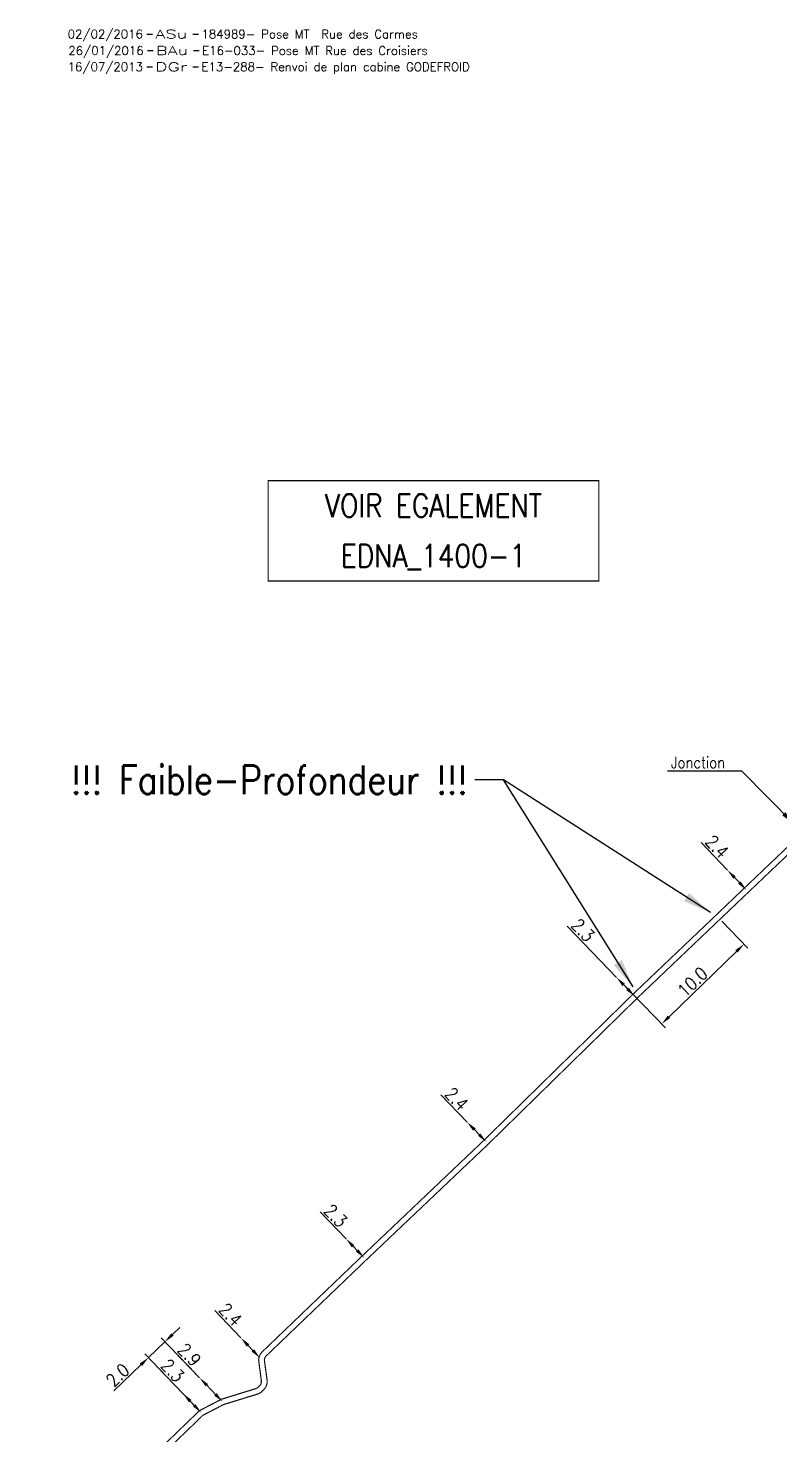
# Model space of a CAD drawing. Header units: millimetres. Extents: x 185000 to 186000, y 128000 to 129009.
# Drawn here: x 185437.7 to 185503.2, y 128391.8 to 128514.5 of the extents above; entities that cross this region are included whole.
import ezdxf
from ezdxf.enums import TextEntityAlignment as Align

# ---------------------------------------------------------------- set-up
doc = ezdxf.new("R2010")
doc.units = ezdxf.units.MM
doc.header["$PDMODE"] = 34
doc.layers.get('0').update_dxf_attribs({"linetype": 'CONTINUOUS'})
doc.layers.get('DEFPOINTS').update_dxf_attribs({"linetype": 'CONTINUOUS'})
for name, color, linetype in [('M_120', 5, 'M_ST_13'), ('M_300', 7, 'CONTINUOUS'), ('M_420', 7, 'CONTINUOUS'), ('M_930', 7, 'CONTINUOUS')]:
    doc.layers.add(name, color=color, linetype=linetype)
doc.layers.add('M_910', color=7, linetype='CONTINUOUS', plot=False)
doc.styles.get("Standard").update_dxf_attribs({"font": 'romans.shx', "width": 0.85})
doc.linetypes.add('M_ST_13', pattern='A,5,-0.3,["oo",Standard,S=1.5,R=0,X=0,Y=-0.5],-3', length=8.3)
doc.dimstyles.get("Standard").update_dxf_attribs({"dimtxt": 1.5, "dimasz": 1.2, "dimexe": 0.625, "dimexo": 0.625, "dimgap": 0.25, "dimtad": 1, "dimdec": 1, "dimzin": 0, "dimdsep": 46, "dimtxsty": 'Standard', "dimcen": -0.5, "dimadec": 0, "dimazin": 0, "dimtfac": 1, "dimtdec": 1, "dimtmove": 0, "dimatfit": 3, "dimfxl": 0, "dimtolj": 1, "dimtzin": 0, "dimarcsym": 0})

# ---------------------------------------------------------------- blocks, each defined once
blk = doc.blocks.new('*D417')
at = {"layer": 'DEFPOINTS', "color": 0, "linetype": 'Continuous', "transparency": 16777216}
for p in [(185452.63, 128396.79), (185452.63, 128396.79), (185454.64, 128394.7)]:
    blk.add_point(p, dxfattribs=at)
at = {"layer": 'M_120', "color": 0, "linetype": 'Continuous', "lineweight": -2, "transparency": 16777216}
for p, q in [((185452.63, 128396.79), (185450.39, 128399.12)), ((185454.01, 128395.35), (185453.25, 128396.14))]:
    blk.add_line(p, q, dxfattribs=at)
at = {"layer": 'M_120', "color": 0, "linetype": 'Continuous', "transparency": 16777216}
for points in [[(185453.36, 128396.24), (185453.14, 128396.04), (185452.63, 128396.79)], [(185454.12, 128395.45), (185453.9, 128395.24), (185454.64, 128394.7)]]:
    blk.add_solid(points, dxfattribs=at)
at = {"layer": 'M_120', "color": 0, "linetype": 'Continuous', "transparency": 16777216, "insert": (185451.74, 128398.8), "char_height": 1.125, "attachment_point": 5, "rotation": 313.8204}
blk.add_mtext('\\A1;2.9', dxfattribs=at)
blk = doc.blocks.new('*D418')
at = {"layer": 'DEFPOINTS', "color": 0, "linetype": 'Continuous', "transparency": 16777216}
for p in [(185449.6, 128399.94), (185452.63, 128396.79), (185452.78, 128393.74)]:
    blk.add_point(p, dxfattribs=at)
at = {"layer": 'M_120', "color": 0, "linetype": 'Continuous', "lineweight": -2, "transparency": 16777216}
for p, q in [((185450.25, 128400.56), (185450.9, 128401.19)), ((185449.6, 128399.94), (185448.16, 128398.55)), ((185452.3, 128397.13), (185449.28, 128400.28)), ((185452.45, 128394.08), (185447.84, 128398.89)), ((185447.51, 128397.93), (185445.15, 128395.66))]:
    blk.add_line(p, q, dxfattribs=at)
at = {"layer": 'M_120', "color": 0, "linetype": 'Continuous', "transparency": 16777216}
for points in [[(185450.15, 128400.67), (185450.36, 128400.45), (185449.6, 128399.94)], [(185447.41, 128398.04), (185447.62, 128397.82), (185448.16, 128398.55)]]:
    blk.add_solid(points, dxfattribs=at)
at = {"layer": 'M_120', "color": 0, "linetype": 'Continuous', "transparency": 16777216, "insert": (185445.49, 128397.03), "char_height": 1.125, "attachment_point": 5, "rotation": 43.8204}
blk.add_mtext('\\A1;2.0', dxfattribs=at)
blk = doc.blocks.new('*D419')
at = {"layer": 'DEFPOINTS', "color": 0, "linetype": 'Continuous', "transparency": 16777216}
for p in [(185451.18, 128395.4), (185451.18, 128395.4), (185452.78, 128393.74)]:
    blk.add_point(p, dxfattribs=at)
at = {"layer": 'M_120', "color": 0, "linetype": 'Continuous', "lineweight": -2, "transparency": 16777216}
for p, q in [((185451.18, 128395.4), (185448.91, 128397.77)), ((185452.15, 128394.39), (185451.81, 128394.75))]:
    blk.add_line(p, q, dxfattribs=at)
at = {"layer": 'M_120', "color": 0, "linetype": 'Continuous', "transparency": 16777216}
for points in [[(185451.92, 128394.86), (185451.7, 128394.65), (185451.18, 128395.4)], [(185452.26, 128394.5), (185452.05, 128394.29), (185452.78, 128393.74)]]:
    blk.add_solid(points, dxfattribs=at)
at = {"layer": 'M_120', "color": 0, "linetype": 'Continuous', "transparency": 16777216, "insert": (185450.28, 128397.43), "char_height": 1.125, "attachment_point": 5, "rotation": 313.8204}
blk.add_mtext('\\A1;2.3', dxfattribs=at)
blk = doc.blocks.new('*D420')
at = {"layer": 'DEFPOINTS', "color": 0, "linetype": 'Continuous', "transparency": 16777216}
for p in [(185456.23, 128400.27), (185456.23, 128400.27), (185457.89, 128398.53)]:
    blk.add_point(p, dxfattribs=at)
at = {"layer": 'M_120', "color": 0, "linetype": 'Continuous', "lineweight": -2, "transparency": 16777216}
for p, q in [((185456.23, 128400.27), (185453.94, 128402.67)), ((185457.27, 128399.18), (185456.85, 128399.61))]:
    blk.add_line(p, q, dxfattribs=at)
at = {"layer": 'M_120', "color": 0, "linetype": 'Continuous', "transparency": 16777216}
for points in [[(185456.96, 128399.72), (185456.74, 128399.51), (185456.23, 128400.27)], [(185457.38, 128399.28), (185457.16, 128399.08), (185457.89, 128398.53)]]:
    blk.add_solid(points, dxfattribs=at)
at = {"layer": 'M_120', "color": 0, "linetype": 'Continuous', "transparency": 16777216, "insert": (185455.32, 128402.31), "char_height": 1.125, "attachment_point": 5, "rotation": 313.6484}
blk.add_mtext('\\A1;2.4', dxfattribs=at)
blk = doc.blocks.new('*D421')
at = {"layer": 'DEFPOINTS', "color": 0, "linetype": 'Continuous', "transparency": 16777216}
for p in [(185465.4, 128408.91), (185465.4, 128408.91), (185466.99, 128407.25)]:
    blk.add_point(p, dxfattribs=at)
at = {"layer": 'M_120', "color": 0, "linetype": 'Continuous', "lineweight": -2, "transparency": 16777216}
for p, q in [((185465.4, 128408.91), (185463.13, 128411.27)), ((185466.37, 128407.9), (185466.02, 128408.26))]:
    blk.add_line(p, q, dxfattribs=at)
at = {"layer": 'M_120', "color": 0, "linetype": 'Continuous', "transparency": 16777216}
for points in [[(185466.13, 128408.36), (185465.91, 128408.15), (185465.4, 128408.91)], [(185466.48, 128408), (185466.26, 128407.79), (185466.99, 128407.25)]]:
    blk.add_solid(points, dxfattribs=at)
at = {"layer": 'M_120', "color": 0, "linetype": 'Continuous', "transparency": 16777216, "insert": (185464.49, 128410.93), "char_height": 1.125, "attachment_point": 5, "rotation": 313.8631}
blk.add_mtext('\\A1;2.3', dxfattribs=at)
blk = doc.blocks.new('*D422')
at = {"layer": 'DEFPOINTS', "color": 0, "linetype": 'Continuous', "transparency": 16777216}
for p in [(185475.96, 128419.08), (185475.96, 128419.08), (185477.63, 128417.36)]:
    blk.add_point(p, dxfattribs=at)
at = {"layer": 'M_120', "color": 0, "linetype": 'Continuous', "lineweight": -2, "transparency": 16777216}
for p, q in [((185475.96, 128419.08), (185473.65, 128421.47)), ((185477.01, 128418), (185476.59, 128418.43))]:
    blk.add_line(p, q, dxfattribs=at)
at = {"layer": 'M_120', "color": 0, "linetype": 'Continuous', "transparency": 16777216}
for points in [[(185476.7, 128418.54), (185476.48, 128418.33), (185475.96, 128419.08)], [(185477.11, 128418.11), (185476.9, 128417.9), (185477.63, 128417.36)]]:
    blk.add_solid(points, dxfattribs=at)
at = {"layer": 'M_120', "color": 0, "linetype": 'Continuous', "transparency": 16777216, "insert": (185475.03, 128421.12), "char_height": 1.125, "attachment_point": 5, "rotation": 314.1224}
blk.add_mtext('\\A1;2.4', dxfattribs=at)
blk = doc.blocks.new('*D423')
at = {"layer": 'DEFPOINTS', "color": 0, "linetype": 'Continuous', "transparency": 16777216}
for p in [(185488.99, 128431.71), (185488.99, 128431.71), (185490.58, 128430.05)]:
    blk.add_point(p, dxfattribs=at)
at = {"layer": 'M_120', "color": 0, "linetype": 'Continuous', "lineweight": -2, "transparency": 16777216}
for p, q in [((185488.99, 128431.71), (185484.69, 128436.17)), ((185488.65, 128431.38), (185488.65, 128431.38)), ((185489.96, 128430.7), (185489.61, 128431.06)), ((185490.24, 128429.72), (185490.24, 128429.72))]:
    blk.add_line(p, q, dxfattribs=at)
at = {"layer": 'M_120', "color": 0, "linetype": 'Continuous', "transparency": 16777216}
for points in [[(185489.72, 128431.16), (185489.5, 128430.95), (185488.99, 128431.71)], [(185490.07, 128430.8), (185489.85, 128430.59), (185490.58, 128430.05)]]:
    blk.add_solid(points, dxfattribs=at)
at = {"layer": 'M_120', "color": 0, "linetype": 'Continuous', "transparency": 16777216, "insert": (185486.06, 128435.83), "char_height": 1.125, "attachment_point": 5, "rotation": 313.9113}
blk.add_mtext('\\A1;2.3', dxfattribs=at)
blk = doc.blocks.new('*D424')
at = {"layer": 'DEFPOINTS', "color": 0, "linetype": 'Continuous', "transparency": 16777216}
for p in [(185498.66, 128441.06), (185498.66, 128441.06), (185500.32, 128439.33)]:
    blk.add_point(p, dxfattribs=at)
at = {"layer": 'M_120', "color": 0, "linetype": 'Continuous', "lineweight": -2, "transparency": 16777216}
for p, q in [((185498.66, 128441.06), (185496.37, 128443.46)), ((185499.7, 128439.98), (185499.28, 128440.41))]:
    blk.add_line(p, q, dxfattribs=at)
at = {"layer": 'M_120', "color": 0, "linetype": 'Continuous', "transparency": 16777216}
for points in [[(185499.39, 128440.51), (185499.17, 128440.31), (185498.66, 128441.06)], [(185499.81, 128440.08), (185499.59, 128439.87), (185500.32, 128439.33)]]:
    blk.add_solid(points, dxfattribs=at)
at = {"layer": 'M_120', "color": 0, "linetype": 'Continuous', "transparency": 16777216, "insert": (185497.74, 128443.11), "char_height": 1.125, "attachment_point": 5, "rotation": 313.6992}
blk.add_mtext('\\A1;2.4', dxfattribs=at)
blk = doc.blocks.new('*D425')
at = {"layer": 'DEFPOINTS', "color": 0, "linetype": 'Continuous', "transparency": 16777216}
for p in [(185497.83, 128436.95), (185488.99, 128431.71), (185492.92, 128427.65)]:
    blk.add_point(p, dxfattribs=at)
at = {"layer": 'M_120', "color": 0, "linetype": 'Continuous', "lineweight": -2, "transparency": 16777216}
for p, q in [((185498.16, 128436.62), (185500.43, 128434.27)), ((185499.45, 128433.98), (185493.57, 128428.28)), ((185489.31, 128431.37), (185493.25, 128427.31))]:
    blk.add_line(p, q, dxfattribs=at)
at = {"layer": 'M_120', "color": 0, "linetype": 'Continuous', "transparency": 16777216}
for points in [[(185499.35, 128434.09), (185499.56, 128433.88), (185500.1, 128434.61)], [(185493.46, 128428.38), (185493.67, 128428.17), (185492.92, 128427.65)]]:
    blk.add_solid(points, dxfattribs=at)
at = {"layer": 'M_120', "color": 0, "linetype": 'Continuous', "transparency": 16777216, "insert": (185495.62, 128431.31), "char_height": 1.125, "attachment_point": 5, "rotation": 44.1227}
blk.add_mtext('\\A1;10.0', dxfattribs=at)
blk = doc.blocks.new('GIS_MODF')
at = {"color": 0, "linetype": 'Continuous', "flags": 128}
for points in [[(-2.26, -0.01), (-1.76, -0.01)], [(1.76, -0.01), (2.26, -0.01)]]:
    blk.add_lwpolyline(points, dxfattribs=at)
at = {"color": 0, "linetype": 'Continuous'}
blk.add_attdef('DATE', text='', height=0.75, dxfattribs=at).set_placement((-2.58, -0.39), align=Align.RIGHT)
at = {"color": 0, "linetype": 'Continuous', "width": 3.590909}
blk.add_attdef('USER', text='', height=0.75, dxfattribs=at).set_placement((-1.52, -0.39), (1.31, -0.39), align=Align.FIT)
at = {"color": 0, "linetype": 'Continuous'}
blk.add_attdef('DESC', (2.53, -0.39), '', height=0.75, dxfattribs=at)

msp = doc.modelspace()

# ---------------------------------------------------------------- linework, layer by layer
at = {"layer": 'M_120'}
for points in [[(185505.17, 128444.29, 0.1, 0.1, 0), (185500.15, 128439.51, 0.1, 0.1, 0), (185497.66, 128437.13, 0.1, 0.1, 0), (185490.41, 128430.23, 0.1, 0.1, 0), (185477.46, 128417.54, 0.1, 0.1, 0), (185466.82, 128407.43, 0.1, 0.1, 0), (185458.09, 128399.06, 0.1, 0.1, 0.239727), (185457.79, 128398.21, 0.1, 0.1, 0), (185458.01, 128396.54, 0.1, 0.1, -0.227407), (185457.88, 128396.13, 0.1, 0.1, 0), (185457.74, 128395.98, 0.1, 0.1, -0.128329), (185457.53, 128395.85, 0.1, 0.1, 0), (185454.53, 128394.92, 0.1, 0.1, 0), (185452.73, 128393.99, 0.1, 0.1, 0.07263), (185452.5, 128393.82, 0.1, 0.1, 0), (185432.2, 128374.2, 0.1, 0.1, 0)], [(185505.52, 128443.93, 0.1, 0.1, 0), (185500.49, 128439.14, 0.1, 0.1, 0), (185498, 128436.77, 0.1, 0.1, 0), (185490.76, 128429.87, 0.1, 0.1, 0), (185477.81, 128417.18, 0.1, 0.1, 0), (185467.16, 128407.07, 0.1, 0.1, 0), (185458.43, 128398.7, 0.1, 0.1, 0.239727), (185458.28, 128398.28, 0.1, 0.1, 0), (185458.51, 128396.61, 0.1, 0.1, -0.227407), (185458.24, 128395.78, 0.1, 0.1, 0), (185458.1, 128395.64, 0.1, 0.1, -0.128329), (185457.67, 128395.37, 0.1, 0.1, 0), (185454.72, 128394.46, 0.1, 0.1, 0), (185452.96, 128393.55, 0.1, 0.1, 0.07263), (185452.85, 128393.46, 0.1, 0.1, 0), (185432.54, 128373.84, 0.1, 0.1, 0)]]:
    msp.add_lwpolyline(points, format="xyseb", dxfattribs=at)
at = {"layer": 'M_930', "const_width": 0.1}
msp.add_lwpolyline([(185458.61, 128475.02), (185487.45, 128475.02), (185487.45, 128466.28), (185458.61, 128466.28)], close=True, dxfattribs=at)

# ---------------------------------------------------------------- block references
at = {"layer": 'M_910'}
ref = msp.add_blockref('GIS_MODF', (185450.27, 128513.98), dxfattribs=at)
ref.add_attrib('DATE', '02/02/2016', dxfattribs={"layer": '0', "color": 0, "linetype": 'Continuous', "height": 0.75}).set_placement((185447.68, 128513.59), align=Align.RIGHT)
ref.add_attrib('USER', 'ASu', dxfattribs={"layer": '0', "color": 0, "linetype": 'Continuous', "height": 0.75, "width": 1.490566}).set_placement((185448.75, 128513.59), (185451.57, 128513.59), align=Align.FIT)
ref.add_attrib('DESC', '184989- Pose MT  Rue des Carmes', (185452.79, 128513.59), dxfattribs={"layer": '0', "color": 0, "linetype": 'Continuous', "height": 0.75})
ref = msp.add_blockref('GIS_MODF', (185450.33, 128512.54), dxfattribs=at)
ref.add_attrib('DATE', '26/01/2016', dxfattribs={"layer": '0', "color": 0, "linetype": 'Continuous', "height": 0.75}).set_placement((185447.74, 128512.15), align=Align.RIGHT)
ref.add_attrib('USER', 'BAu', dxfattribs={"layer": '0', "color": 0, "linetype": 'Continuous', "height": 0.75, "width": 1.462963}).set_placement((185448.81, 128512.15), (185451.63, 128512.15), align=Align.FIT)
ref.add_attrib('DESC', 'E16-033- Pose MT Rue des Croisiers', (185452.85, 128512.15), dxfattribs={"layer": '0', "color": 0, "linetype": 'Continuous', "height": 0.75})
ref = msp.add_blockref('GIS_MODF', (185450.27, 128511.13), dxfattribs=at)
ref.add_attrib('DATE', '16/07/2013', dxfattribs={"layer": '0', "color": 0, "linetype": 'Continuous', "height": 0.75}).set_placement((185447.68, 128510.74), align=Align.RIGHT)
ref.add_attrib('USER', 'DGr', dxfattribs={"layer": '0', "color": 0, "linetype": 'Continuous', "height": 0.75, "width": 1.462963}).set_placement((185448.75, 128510.74), (185451.57, 128510.74), align=Align.FIT)
ref.add_attrib('DESC', 'E13-288- Renvoi de plan cabine GODEFROID', (185452.79, 128510.74), dxfattribs={"layer": '0', "color": 0, "linetype": 'Continuous', "height": 0.75})

# ---------------------------------------------------------------- texts
at = {"layer": 'M_300', "linetype": 'Continuous', "insert": (185498.46, 128450.45), "char_height": 1, "attachment_point": 6}
msp.add_mtext('Jonction', dxfattribs=at)
at = {"layer": 'M_420', "insert": (185476.01, 128448.94), "char_height": 2.5, "attachment_point": 6}
msp.add_mtext('!!! Faible-Profondeur !!!', dxfattribs=at)
at = {"layer": 'M_930', "width": 0.85}
for s, p in [('VOIR EGALEMENT', (185473.03, 128471.85)), ('EDNA_1400-1', (185473.03, 128467.47))]:
    msp.add_text(s, height=2, dxfattribs=at).set_placement(p, align=Align.CENTER)

# ---------------------------------------------------------------- dimensions: what is measured, and where the dimension line sits
at = {"layer": 'M_120', "linetype": 'Continuous'}
for base, p1, p2, angle, picture, middle in [((185498.66, 128441.06), (185500.32, 128439.33), (185498.66, 128441.06), 313.6992, '*D424', (185497.2, 128442.59)), ((185488.99, 128431.71), (185490.58, 128430.05), (185488.99, 128431.71), 313.9113, '*D423', (185485.52, 128435.31)), ((185492.92, 128427.65), (185497.83, 128436.95), (185488.99, 128431.71), 44.1227, '*D425', (185496.15, 128430.78)), ((185475.96, 128419.08), (185477.63, 128417.36), (185475.96, 128419.08), 314.1224, '*D422', (185474.49, 128420.6)), ((185465.4, 128408.91), (185466.99, 128407.25), (185465.4, 128408.91), 313.8631, '*D421', (185463.95, 128410.41)), ((185456.23, 128400.27), (185457.89, 128398.53), (185456.23, 128400.27), 313.6484, '*D420', (185454.77, 128401.79)), ((185449.6, 128399.94), (185452.78, 128393.74), (185452.63, 128396.79), 223.8204, '*D418', (185446, 128396.48)), ((185452.63, 128396.79), (185454.64, 128394.7), (185452.63, 128396.79), 313.8204, '*D417', (185451.2, 128398.28)), ((185451.18, 128395.4), (185452.78, 128393.74), (185451.18, 128395.4), 313.8204, '*D419', (185449.74, 128396.91))]:
    dim = msp.add_linear_dim(base=base, p1=p1, p2=p2, angle=angle, dimstyle='Standard', override={"dimscale": 0.75}, dxfattribs=at)
    dim.commit()
    dim.dimension.update_dxf_attribs({"geometry": picture, "text_midpoint": middle, "dimtype": 160})

# ---------------------------------------------------------------- leaders
at = {"layer": 'M_300', "linetype": 'Continuous', "annotation_type": 0, "has_hookline": 1, "hookline_direction": 1, "text_width": 5.02}
msp.add_leader([(185504.41, 128445.13), (185499.91, 128449.7), (185498.71, 128449.7)], dimstyle='Standard', dxfattribs=at)
at = {"layer": 'M_420', "annotation_type": 0, "has_hookline": 1, "hookline_direction": 1, "text_width": 38.65}
msp.add_leader([(185490.43, 128430.88), (185479.14, 128448.94), (185476.64, 128448.94)], dimstyle='Standard', override={"dimasz": 2.5, "dimgap": -0.63, "dimtad": 0}, dxfattribs=at)
at = {"layer": 'M_420'}
msp.add_leader([(185497.19, 128437.36), (185479.14, 128448.94)], dimstyle='Standard', override={"dimasz": 2.5, "dimgap": -0.63, "dimtad": 0}, dxfattribs=at)

doc.saveas('drawing.dxf')
